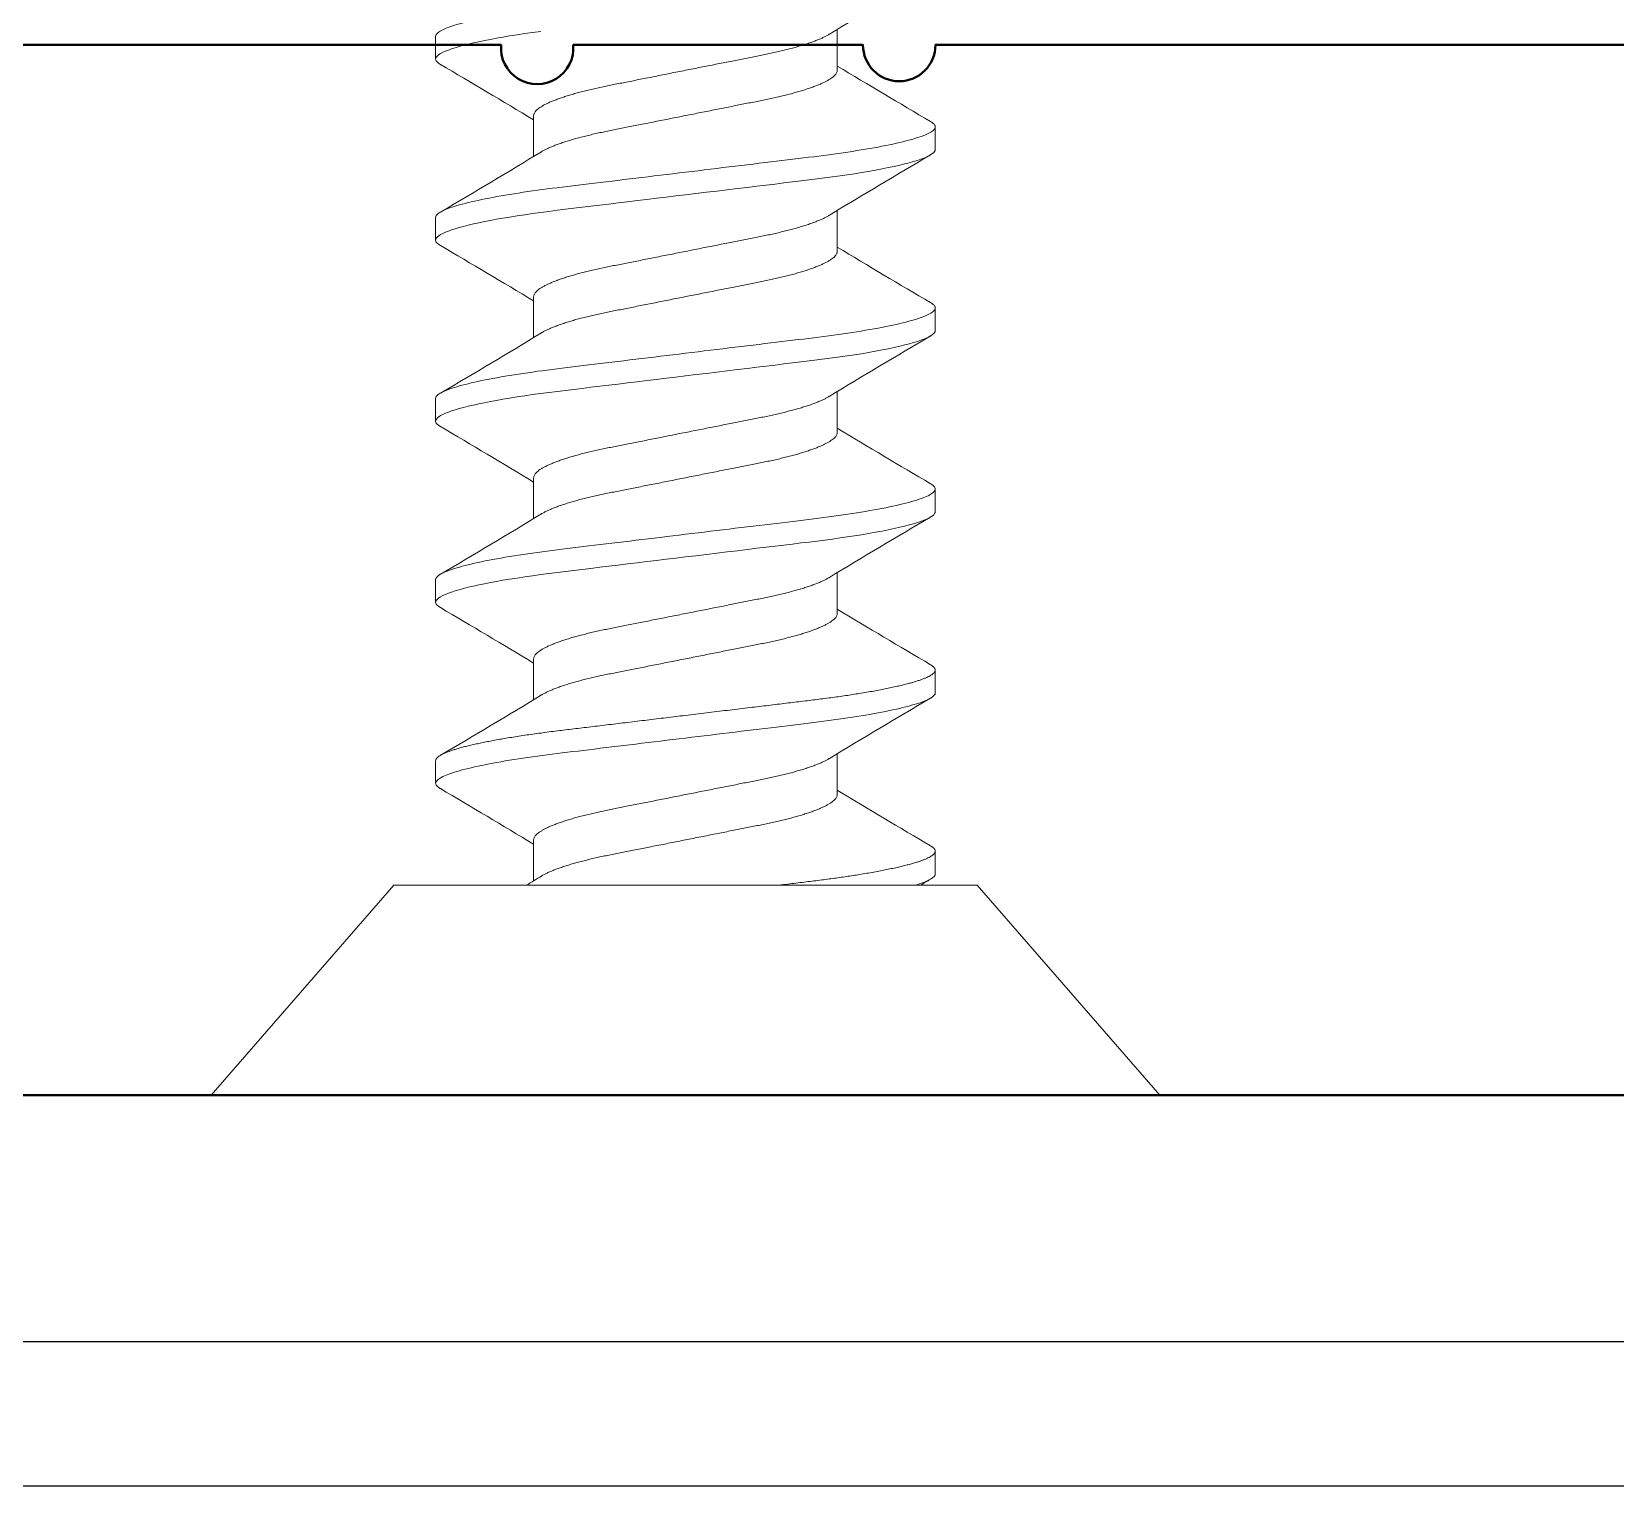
# Model space of a CAD drawing. Extents: x -26 to 91, y -47 to 75.
# Drawn here: x 52.6512 to 53.0886, y 63.5087 to 63.9104 of the extents above; entities that cross this region are included whole.
import ezdxf

# ---------------------------------------------------------------- set-up
doc = ezdxf.new("R2010")
doc.units = 0
doc.header["$MEASUREMENT"] = 0
doc.layers.get('0').update_dxf_attribs({"linetype": 'CONTINUOUS'})
for name, color, linetype in [('Ballons', 7, 'CONTINUOUS'), ('DIM', 7, 'CONTINUOUS'), ('MISC.', 7, 'CONTINUOUS')]:
    doc.layers.add(name, color=color, linetype=linetype)

# ---------------------------------------------------------------- blocks, each defined once
blk = doc.blocks.new('no 6 500')
at = {"color": 7, "linetype": 'Continuous', "lineweight": 15}
for p, q in [((56.45405, 21.48189), (56.39605, 21.53231)), ((56.39605, 21.53231), (56.39605, 21.27031)), ((56.45405, 21.48189), (56.45405, 21.32073)), ((56.48842, 21.47031), (56.48217, 21.47031)), ((56.53842, 21.47031), (56.53217, 21.47031)), ((56.58842, 21.47031), (56.58217, 21.47031)), ((56.63842, 21.47031), (56.63217, 21.47031)), ((56.68842, 21.47031), (56.68217, 21.47031)), ((56.46655, 21.44325), (56.45524, 21.44325)), ((56.51655, 21.44325), (56.50524, 21.44325)), ((56.56655, 21.44325), (56.55524, 21.44325)), ((56.61655, 21.44325), (56.60524, 21.44325)), ((56.66655, 21.44325), (56.65524, 21.44325)), ((56.47905, 21.35937), (56.49036, 21.35937)), ((56.52905, 21.35937), (56.54036, 21.35937)), ((56.57905, 21.35937), (56.59036, 21.35937)), ((56.62905, 21.35937), (56.64036, 21.35937)), ((56.67905, 21.35937), (56.69036, 21.35937)), ((56.45717, 21.33231), (56.46342, 21.33231)), ((56.50717, 21.33231), (56.51342, 21.33231)), ((56.55717, 21.33231), (56.56342, 21.33231)), ((56.60717, 21.33231), (56.61342, 21.33231)), ((56.65717, 21.33231), (56.66342, 21.33231)), ((56.39605, 21.27031), (56.45405, 21.32073))]:
    blk.add_line(p, q, dxfattribs=at)
at = {"color": 7, "linetype": 'Continuous', "lineweight": 15, "flags": 128}
for points in [[(56.53069, 21.46899), (56.53077, 21.46912), (56.53107, 21.46956), (56.53135, 21.46989), (56.53164, 21.47013), (56.53191, 21.47026), (56.53217, 21.47031), (56.53246, 21.47026), (56.53276, 21.47009), (56.53306, 21.46982), (56.53338, 21.46943), (56.5337, 21.46893), (56.53402, 21.46831), (56.53434, 21.46761), (56.53465, 21.46681), (56.53498, 21.46591), (56.5353, 21.46491), (56.53563, 21.4638), (56.53596, 21.46259), (56.53629, 21.46129), (56.53662, 21.45989), (56.53695, 21.4584), (56.53727, 21.45683), (56.53759, 21.4552), (56.53791, 21.45349), (56.53823, 21.45172), (56.53854, 21.44988), (56.53886, 21.44782), (56.53919, 21.4457), (56.5395, 21.44352), (56.53981, 21.44128), (56.54011, 21.43901), (56.5404, 21.43669), (56.54067, 21.43447), (56.54095, 21.43219), (56.54123, 21.42985), (56.54152, 21.42744), (56.54182, 21.42498), (56.54212, 21.42246), (56.54243, 21.4199), (56.54274, 21.4173), (56.54306, 21.41465), (56.54339, 21.41198), (56.54371, 21.40934), (56.54403, 21.40667), (56.54435, 21.40399), (56.54467, 21.40131), (56.54502, 21.39841), (56.54537, 21.39552), (56.54572, 21.39265), (56.54607, 21.3898), (56.54641, 21.38697), (56.54674, 21.38419), (56.54706, 21.3816), (56.54736, 21.37906), (56.54766, 21.37657), (56.54796, 21.37413), (56.54825, 21.37175), (56.54853, 21.36943), (56.5488, 21.36717), (56.54907, 21.36497), (56.54934, 21.36281), (56.54963, 21.36067), (56.54992, 21.35862), (56.55021, 21.35661), (56.55051, 21.35465), (56.55081, 21.35274), (56.55115, 21.35076), (56.55149, 21.34885), (56.55183, 21.34702), (56.55218, 21.34529), (56.55253, 21.34365), (56.55288, 21.34211), (56.55321, 21.34075), (56.55354, 21.33949), (56.55386, 21.33833), (56.55419, 21.33726), (56.55451, 21.3363), (56.55483, 21.33545), (56.55515, 21.33469), (56.55546, 21.33405), (56.55577, 21.3335), (56.55607, 21.33306), (56.55635, 21.33273), (56.55664, 21.3325), (56.55691, 21.33236), (56.55717, 21.33231), (56.55717, 21.33231)], [(56.58069, 21.46899), (56.58077, 21.46912), (56.58107, 21.46956), (56.58135, 21.46989), (56.58164, 21.47013), (56.58191, 21.47026), (56.58217, 21.47031), (56.58246, 21.47026), (56.58276, 21.47009), (56.58306, 21.46982), (56.58338, 21.46943), (56.5837, 21.46893), (56.58402, 21.46831), (56.58434, 21.46761), (56.58465, 21.46681), (56.58498, 21.46591), (56.5853, 21.46491), (56.58563, 21.4638), (56.58596, 21.46259), (56.58629, 21.46129), (56.58662, 21.45989), (56.58695, 21.4584), (56.58727, 21.45683), (56.58759, 21.4552), (56.58791, 21.45349), (56.58823, 21.45172), (56.58854, 21.44988), (56.58886, 21.44782), (56.58919, 21.4457), (56.5895, 21.44352), (56.58981, 21.44128), (56.59011, 21.43901), (56.5904, 21.43669), (56.59067, 21.43447), (56.59095, 21.43219), (56.59123, 21.42985), (56.59152, 21.42744), (56.59182, 21.42498), (56.59212, 21.42246), (56.59243, 21.4199), (56.59274, 21.4173), (56.59306, 21.41465), (56.59339, 21.41198), (56.59371, 21.40934), (56.59403, 21.40667), (56.59435, 21.40399), (56.59467, 21.40131), (56.59502, 21.39841), (56.59537, 21.39552), (56.59572, 21.39265), (56.59607, 21.3898), (56.59641, 21.38697), (56.59674, 21.38419), (56.59706, 21.3816), (56.59736, 21.37906), (56.59766, 21.37657), (56.59796, 21.37413), (56.59825, 21.37175), (56.59853, 21.36943), (56.5988, 21.36717), (56.59907, 21.36497), (56.59934, 21.36281), (56.59963, 21.36067), (56.59992, 21.35862), (56.60021, 21.35661), (56.60051, 21.35465), (56.60081, 21.35274), (56.60115, 21.35076), (56.60149, 21.34885), (56.60183, 21.34702), (56.60218, 21.34529), (56.60253, 21.34365), (56.60288, 21.34211), (56.60321, 21.34075), (56.60354, 21.33949), (56.60386, 21.33833), (56.60419, 21.33726), (56.60451, 21.3363), (56.60483, 21.33545), (56.60515, 21.33469), (56.60546, 21.33405), (56.60577, 21.3335), (56.60607, 21.33306), (56.60635, 21.33273), (56.60664, 21.3325), (56.60691, 21.33236), (56.60717, 21.33231), (56.60717, 21.33231)], [(56.63069, 21.46899), (56.63077, 21.46912), (56.63107, 21.46956), (56.63135, 21.46989), (56.63164, 21.47013), (56.63191, 21.47026), (56.63217, 21.47031), (56.63246, 21.47026), (56.63276, 21.47009), (56.63306, 21.46982), (56.63338, 21.46943), (56.6337, 21.46893), (56.63402, 21.46831), (56.63434, 21.46761), (56.63465, 21.46681), (56.63498, 21.46591), (56.6353, 21.46491), (56.63563, 21.4638), (56.63596, 21.46259), (56.63629, 21.46129), (56.63662, 21.45989), (56.63695, 21.4584), (56.63727, 21.45683), (56.63759, 21.4552), (56.63791, 21.45349), (56.63823, 21.45172), (56.63854, 21.44988), (56.63886, 21.44782), (56.63919, 21.4457), (56.6395, 21.44352), (56.63981, 21.44128), (56.64011, 21.43901), (56.6404, 21.43669), (56.64067, 21.43447), (56.64095, 21.43219), (56.64123, 21.42985), (56.64152, 21.42744), (56.64182, 21.42498), (56.64212, 21.42246), (56.64243, 21.4199), (56.64274, 21.4173), (56.64306, 21.41465), (56.64339, 21.41198), (56.64371, 21.40934), (56.64403, 21.40667), (56.64435, 21.40399), (56.64467, 21.40131), (56.64502, 21.39841), (56.64537, 21.39552), (56.64572, 21.39265), (56.64607, 21.3898), (56.64641, 21.38697), (56.64674, 21.38419), (56.64706, 21.3816), (56.64736, 21.37906), (56.64766, 21.37657), (56.64796, 21.37413), (56.64825, 21.37175), (56.64853, 21.36943), (56.6488, 21.36717), (56.64907, 21.36497), (56.64934, 21.36281), (56.64963, 21.36067), (56.64992, 21.35862), (56.65021, 21.35661), (56.65051, 21.35465), (56.65081, 21.35274), (56.65115, 21.35076), (56.65149, 21.34885), (56.65183, 21.34702), (56.65218, 21.34529), (56.65253, 21.34365), (56.65288, 21.34211), (56.65321, 21.34075), (56.65354, 21.33949), (56.65386, 21.33833), (56.65419, 21.33726), (56.65451, 21.3363), (56.65483, 21.33545), (56.65515, 21.33469), (56.65546, 21.33405), (56.65577, 21.3335), (56.65607, 21.33306), (56.65635, 21.33273), (56.65664, 21.3325), (56.65691, 21.33236), (56.65717, 21.33231), (56.65717, 21.33231)], [(56.68069, 21.46899), (56.68077, 21.46912), (56.68107, 21.46956), (56.68135, 21.46989), (56.68164, 21.47013), (56.68191, 21.47026), (56.68217, 21.47031), (56.68246, 21.47026), (56.68276, 21.47009), (56.68306, 21.46982), (56.68338, 21.46943), (56.6837, 21.46893), (56.68402, 21.46831), (56.68434, 21.46761), (56.68465, 21.46681), (56.68498, 21.46591), (56.6853, 21.46491), (56.68563, 21.4638), (56.68596, 21.46259), (56.68629, 21.46129), (56.68662, 21.45989), (56.68695, 21.4584), (56.68727, 21.45683), (56.68759, 21.4552), (56.68791, 21.45349), (56.68823, 21.45172), (56.68854, 21.44988), (56.68886, 21.44782), (56.68919, 21.4457), (56.6895, 21.44352), (56.68981, 21.44128)]]:
    blk.add_lwpolyline(points, dxfattribs=at)
at = {"color": 7, "linetype": 'Continuous', "lineweight": 15}
for centre, radius, start, end in [((54.38039, 22.70217), 2.43557, 328.87607, 329.58106), ((58.37888, 22.57666), 2.18978, 210.38664, 211.23816), ((54.41336, 22.71231), 2.45539, 328.87894, 329.57824), ((58.47328, 22.60314), 2.24147, 210.39645, 211.22834), ((54.54127, 22.66592), 2.36471, 328.86553, 329.59164), ((58.53687, 22.61125), 2.2573, 210.39938, 211.22542), ((54.59127, 22.66592), 2.36471, 328.86553, 329.59164), ((58.58684, 22.61123), 2.25726, 210.39936, 211.22541), ((54.64127, 22.66592), 2.36471, 328.86553, 329.59164), ((57.49369, 22.07287), 1.21442, 211.1207, 211.3502), ((58.50417, 20.1368), 2.36452, 148.86549, 149.59166), ((54.57227, 20.19945), 2.24153, 30.39647, 31.22833), ((58.63221, 20.09033), 2.45535, 148.87893, 149.57824), ((54.66686, 20.22605), 2.18961, 30.38661, 31.23819), ((58.60445, 20.13663), 2.36486, 148.86554, 149.59171), ((54.6587, 20.19136), 2.25734, 30.39929, 31.22542), ((58.65466, 20.13651), 2.3651, 148.86556, 149.59166), ((54.70892, 20.19149), 2.25708, 30.39925, 31.22547), ((58.70425, 20.13675), 2.36462, 148.86552, 149.59176), ((54.75848, 20.19123), 2.25759, 30.39934, 31.22538), ((52.80269, 19.18368), 4.23871, 30.47857, 30.52234)]:
    blk.add_arc(centre, radius, start, end, dxfattribs=at)
for points, knots in [([(56.48069, 21.46899), (56.48072, 21.46903), (56.48084, 21.46926), (56.48106, 21.46957), (56.48135, 21.46991), (56.48164, 21.47014), (56.48191, 21.47028), (56.48209, 21.4703), (56.48217, 21.47031)], [0, 0, 0, 0, 0.047812, 0.244109, 0.435482, 0.62533, 0.813538, 1, 1, 1, 1]), ([(56.48217, 21.47031), (56.48308, 21.47031), (56.48413, 21.46863), (56.48633, 21.46164), (56.48748, 21.45633), (56.48906, 21.44665), (56.48957, 21.44315), (56.49052, 21.43586), (56.49096, 21.43206), (56.49245, 21.41977), (56.49356, 21.41055), (56.49579, 21.39207), (56.4969, 21.38285), (56.49839, 21.37056), (56.49883, 21.36677), (56.49978, 21.35947), (56.50029, 21.35597), (56.50187, 21.34629), (56.50302, 21.34098), (56.50522, 21.33399), (56.50627, 21.33231), (56.50717, 21.33231)], [0, 0, 0, 0, 0.125, 0.125, 0.25, 0.25, 0.3125, 0.3125, 0.375, 0.375, 0.5, 0.5, 0.625, 0.625, 0.6875, 0.6875, 0.75, 0.75, 0.875, 0.875, 1, 1, 1, 1]), ([(56.48842, 21.47031), (56.48852, 21.4703), (56.48871, 21.47028), (56.48901, 21.47011), (56.48931, 21.46984), (56.48963, 21.46945), (56.48995, 21.46894), (56.49027, 21.46833), (56.49059, 21.46763), (56.4909, 21.46683), (56.49123, 21.46593), (56.49155, 21.46492), (56.49188, 21.46382), (56.49221, 21.46261), (56.49254, 21.46131), (56.49287, 21.45991), (56.4932, 21.45842), (56.49352, 21.45685), (56.49384, 21.45521), (56.49416, 21.45351), (56.49448, 21.45173), (56.49479, 21.44984), (56.49511, 21.44784), (56.49544, 21.44572), (56.49575, 21.44353), (56.49606, 21.4413), (56.49636, 21.43903), (56.49665, 21.43675), (56.49692, 21.43448), (56.4972, 21.43219), (56.49748, 21.42985), (56.49777, 21.42744), (56.49807, 21.42498), (56.49837, 21.42246), (56.49868, 21.4199), (56.49899, 21.41729), (56.49931, 21.41465), (56.49963, 21.412), (56.49996, 21.40934), (56.50028, 21.40667), (56.5006, 21.40399), (56.50093, 21.40124), (56.50127, 21.39841), (56.50162, 21.39552), (56.50197, 21.39265), (56.50232, 21.3898), (56.50266, 21.38697), (56.50299, 21.38424), (56.50331, 21.3816), (56.50361, 21.37906), (56.50391, 21.37657), (56.50421, 21.37413), (56.5045, 21.37175), (56.50478, 21.36943), (56.50505, 21.36717), (56.50532, 21.36496), (56.50559, 21.36279), (56.50588, 21.36067), (56.50617, 21.3586), (56.50646, 21.35659), (56.50676, 21.35463), (56.50707, 21.35268), (56.5074, 21.35074), (56.50774, 21.34883), (56.50808, 21.34701), (56.50843, 21.34527), (56.50878, 21.34363), (56.50912, 21.34212), (56.50946, 21.34074), (56.50979, 21.33948), (56.51011, 21.33831), (56.51044, 21.33725), (56.51076, 21.33629), (56.51108, 21.33543), (56.5114, 21.33468), (56.51171, 21.33403), (56.51202, 21.33349), (56.51231, 21.33305), (56.5126, 21.33272), (56.51289, 21.33248), (56.51316, 21.33234), (56.51343, 21.33229), (56.51371, 21.33235), (56.51401, 21.33251), (56.51431, 21.33279), (56.51461, 21.33315), (56.51481, 21.33348), (56.51491, 21.33363)], [0, 0, 0, 0, 0.011795, 0.023709, 0.035734, 0.047861, 0.060081, 0.072385, 0.084054, 0.09578, 0.107555, 0.119369, 0.131213, 0.143078, 0.154954, 0.166832, 0.178701, 0.190553, 0.202167, 0.213747, 0.225283, 0.236766, 0.2491, 0.261353, 0.273516, 0.28558, 0.297537, 0.309377, 0.320469, 0.331651, 0.342936, 0.354315, 0.365782, 0.37733, 0.388949, 0.400633, 0.412371, 0.424156, 0.435767, 0.447404, 0.45906, 0.470725, 0.483322, 0.495906, 0.508469, 0.520997, 0.53348, 0.545907, 0.557564, 0.569153, 0.580667, 0.592096, 0.603435, 0.614676, 0.625812, 0.636915, 0.648122, 0.659429, 0.670625, 0.681905, 0.69326, 0.704684, 0.717087, 0.729551, 0.742063, 0.754614, 0.767191, 0.779785, 0.791663, 0.803535, 0.815392, 0.827225, 0.839023, 0.850777, 0.86248, 0.874121, 0.885693, 0.897188, 0.908394, 0.919511, 0.930532, 0.94145, 0.953245, 0.965159, 0.977184, 0.989311, 1, 1, 1, 1]), ([(56.53842, 21.47031), (56.53933, 21.47031), (56.54038, 21.46863), (56.54258, 21.46164), (56.54373, 21.45633), (56.54531, 21.44665), (56.54582, 21.44315), (56.54677, 21.43586), (56.54721, 21.43206), (56.5487, 21.41977), (56.54981, 21.41055), (56.55204, 21.39207), (56.55315, 21.38285), (56.55464, 21.37056), (56.55508, 21.36677), (56.55603, 21.35947), (56.55654, 21.35597), (56.55812, 21.34629), (56.55927, 21.34098), (56.56147, 21.33399), (56.56252, 21.33231), (56.56342, 21.33231)], [0, 0, 0, 0, 0.125, 0.125, 0.25, 0.25, 0.3125, 0.3125, 0.375, 0.375, 0.5, 0.5, 0.625, 0.625, 0.6875, 0.6875, 0.75, 0.75, 0.875, 0.875, 1, 1, 1, 1]), ([(56.58842, 21.47031), (56.58933, 21.47031), (56.59038, 21.46863), (56.59258, 21.46164), (56.59373, 21.45633), (56.59531, 21.44665), (56.59582, 21.44315), (56.59677, 21.43586), (56.59721, 21.43206), (56.5987, 21.41977), (56.59981, 21.41055), (56.60204, 21.39207), (56.60315, 21.38285), (56.60464, 21.37056), (56.60508, 21.36677), (56.60603, 21.35947), (56.60654, 21.35597), (56.60812, 21.34629), (56.60927, 21.34098), (56.61147, 21.33399), (56.61252, 21.33231), (56.61342, 21.33231)], [0, 0, 0, 0, 0.125, 0.125, 0.25, 0.25, 0.3125, 0.3125, 0.375, 0.375, 0.5, 0.5, 0.625, 0.625, 0.6875, 0.6875, 0.75, 0.75, 0.875, 0.875, 1, 1, 1, 1]), ([(56.63842, 21.47031), (56.63933, 21.47031), (56.64038, 21.46863), (56.64258, 21.46164), (56.64373, 21.45633), (56.64531, 21.44665), (56.64582, 21.44315), (56.64677, 21.43586), (56.64721, 21.43206), (56.6487, 21.41977), (56.64981, 21.41055), (56.65204, 21.39207), (56.65315, 21.38285), (56.65464, 21.37056), (56.65508, 21.36677), (56.65603, 21.35947), (56.65654, 21.35597), (56.65812, 21.34629), (56.65927, 21.34098), (56.66147, 21.33399), (56.66252, 21.33231), (56.66342, 21.33231)], [0, 0, 0, 0, 0.125, 0.125, 0.25, 0.25, 0.3125, 0.3125, 0.375, 0.375, 0.5, 0.5, 0.625, 0.625, 0.6875, 0.6875, 0.75, 0.75, 0.875, 0.875, 1, 1, 1, 1]), ([(56.68842, 21.47031), (56.68933, 21.47031), (56.69038, 21.46863), (56.69258, 21.46164), (56.69373, 21.45633), (56.69531, 21.44665), (56.69582, 21.44315), (56.69677, 21.43586), (56.69721, 21.43206), (56.6987, 21.41977), (56.69981, 21.41055), (56.70204, 21.39207), (56.70315, 21.38285), (56.70464, 21.37056), (56.70508, 21.36677), (56.70603, 21.35947), (56.70654, 21.35597), (56.70812, 21.34629), (56.70927, 21.34098), (56.71147, 21.33399), (56.71252, 21.33231), (56.71342, 21.33231)], [0, 0, 0, 0, 0.125, 0.125, 0.25, 0.25, 0.3125, 0.3125, 0.375, 0.375, 0.5, 0.5, 0.625, 0.625, 0.6875, 0.6875, 0.75, 0.75, 0.875, 0.875, 1, 1, 1, 1]), ([(56.46655, 21.44325), (56.46666, 21.44324), (56.4669, 21.44322), (56.46726, 21.44307), (56.46763, 21.44283), (56.46801, 21.44249), (56.4684, 21.44205), (56.46879, 21.44151), (56.46919, 21.44087), (56.46959, 21.44014), (56.47001, 21.4393), (56.47042, 21.43836), (56.47084, 21.43732), (56.47126, 21.43619), (56.47168, 21.43497), (56.4721, 21.43367), (56.47251, 21.43229), (56.47291, 21.43085), (56.4733, 21.42934), (56.47369, 21.42778), (56.47406, 21.42617), (56.47443, 21.42452), (56.47477, 21.42284), (56.47511, 21.42112), (56.47546, 21.41937), (56.47582, 21.41756), (56.47619, 21.41568), (56.47658, 21.41374), (56.47698, 21.41174), (56.47738, 21.4097), (56.47779, 21.40763), (56.47821, 21.40554), (56.47863, 21.40343), (56.47905, 21.40131), (56.47947, 21.3992), (56.47989, 21.39709), (56.4803, 21.395), (56.48071, 21.39294), (56.48112, 21.39092), (56.48151, 21.38894), (56.48189, 21.38703), (56.48226, 21.38516), (56.48262, 21.38333), (56.48298, 21.38155), (56.48332, 21.37981), (56.48367, 21.37812), (56.48403, 21.37646), (56.48441, 21.37485), (56.4848, 21.37329), (56.48519, 21.37178), (56.48559, 21.37033), (56.486, 21.36896), (56.48641, 21.36766), (56.48683, 21.36644), (56.48725, 21.36532), (56.48766, 21.36429), (56.48808, 21.36336), (56.48848, 21.36253), (56.4888, 21.36194), (56.48898, 21.36166), (56.48902, 21.36159)], [0, 0, 0, 0, 0.0167587, 0.0337246, 0.050881, 0.0682095, 0.0856906, 0.102988, 0.1203919, 0.1378808, 0.1554324, 0.1733832, 0.1913512, 0.2093117, 0.2272402, 0.2451123, 0.2629042, 0.2805928, 0.2981177, 0.3154964, 0.3327089, 0.3497367, 0.3665623, 0.3829747, 0.39957, 0.4163549, 0.4333125, 0.4507754, 0.4683787, 0.4861011, 0.5039198, 0.5218115, 0.5397523, 0.5577176, 0.5756439, 0.5935456, 0.6113986, 0.6291791, 0.6468638, 0.6641179, 0.6812376, 0.6982037, 0.714998, 0.7319404, 0.7486903, 0.7655506, 0.7826141, 0.7998633, 0.8172795, 0.8348425, 0.8524924, 0.8702452, 0.888078, 0.905967, 0.9238882, 0.941497, 0.95909, 0.9766443, 0.9941369, 1, 1, 1, 1]), ([(56.51655, 21.44325), (56.51666, 21.44324), (56.5169, 21.44322), (56.51726, 21.44307), (56.51763, 21.44283), (56.51801, 21.44249), (56.5184, 21.44205), (56.51879, 21.44151), (56.51919, 21.44087), (56.51959, 21.44014), (56.52001, 21.4393), (56.52042, 21.43836), (56.52084, 21.43732), (56.52126, 21.43619), (56.52168, 21.43497), (56.5221, 21.43367), (56.52251, 21.43229), (56.52291, 21.43085), (56.5233, 21.42934), (56.52369, 21.42778), (56.52406, 21.42617), (56.52443, 21.42452), (56.52477, 21.42284), (56.52511, 21.42112), (56.52546, 21.41937), (56.52582, 21.41756), (56.52619, 21.41568), (56.52658, 21.41374), (56.52698, 21.41174), (56.52738, 21.4097), (56.52779, 21.40763), (56.52821, 21.40554), (56.52863, 21.40343), (56.52905, 21.40131), (56.52947, 21.3992), (56.52989, 21.39709), (56.5303, 21.395), (56.53071, 21.39294), (56.53112, 21.39092), (56.53151, 21.38894), (56.53189, 21.38703), (56.53226, 21.38516), (56.53262, 21.38333), (56.53298, 21.38155), (56.53332, 21.37981), (56.53367, 21.37812), (56.53403, 21.37646), (56.53441, 21.37485), (56.5348, 21.37329), (56.53519, 21.37178), (56.53559, 21.37033), (56.536, 21.36896), (56.53641, 21.36766), (56.53683, 21.36644), (56.53725, 21.36532), (56.53766, 21.36429), (56.53808, 21.36336), (56.53848, 21.36253), (56.5388, 21.36194), (56.53898, 21.36166), (56.53902, 21.36159)], [0, 0, 0, 0, 0.016759, 0.033725, 0.050881, 0.06821, 0.085691, 0.102989, 0.120393, 0.137881, 0.155433, 0.173384, 0.191352, 0.209313, 0.227241, 0.245113, 0.262906, 0.280594, 0.298119, 0.315498, 0.332711, 0.349738, 0.366564, 0.382977, 0.399572, 0.416357, 0.433315, 0.450778, 0.468381, 0.486104, 0.503922, 0.521814, 0.539755, 0.55772, 0.575647, 0.593549, 0.611402, 0.629182, 0.646867, 0.664121, 0.681241, 0.698207, 0.715002, 0.731944, 0.748694, 0.765554, 0.782618, 0.799867, 0.817284, 0.834847, 0.852497, 0.87025, 0.888082, 0.905972, 0.923893, 0.941502, 0.959095, 0.976649, 0.994142, 1, 1, 1, 1]), ([(56.56655, 21.44325), (56.56666, 21.44324), (56.5669, 21.44322), (56.56726, 21.44307), (56.56763, 21.44283), (56.56801, 21.44249), (56.5684, 21.44205), (56.56879, 21.44151), (56.56919, 21.44087), (56.56959, 21.44014), (56.57001, 21.4393), (56.57042, 21.43836), (56.57084, 21.43732), (56.57126, 21.43619), (56.57168, 21.43497), (56.5721, 21.43367), (56.57251, 21.43229), (56.57291, 21.43085), (56.5733, 21.42934), (56.57369, 21.42778), (56.57406, 21.42617), (56.57443, 21.42452), (56.57477, 21.42284), (56.57511, 21.42112), (56.57546, 21.41937), (56.57582, 21.41756), (56.57619, 21.41568), (56.57658, 21.41374), (56.57698, 21.41174), (56.57738, 21.4097), (56.57779, 21.40763), (56.57821, 21.40554), (56.57863, 21.40343), (56.57905, 21.40131), (56.57947, 21.3992), (56.57989, 21.39709), (56.5803, 21.395), (56.58071, 21.39294), (56.58112, 21.39092), (56.58151, 21.38894), (56.58189, 21.38703), (56.58226, 21.38516), (56.58262, 21.38333), (56.58298, 21.38155), (56.58332, 21.37981), (56.58367, 21.37812), (56.58403, 21.37646), (56.58441, 21.37485), (56.5848, 21.37329), (56.58519, 21.37178), (56.58559, 21.37033), (56.586, 21.36896), (56.58641, 21.36766), (56.58683, 21.36644), (56.58725, 21.36532), (56.58766, 21.36429), (56.58808, 21.36336), (56.58848, 21.36253), (56.5888, 21.36194), (56.58898, 21.36166), (56.58902, 21.36159)], [0, 0, 0, 0, 0.016759, 0.033724, 0.050881, 0.068209, 0.08569, 0.102987, 0.120391, 0.13788, 0.155431, 0.173382, 0.19135, 0.20931, 0.227238, 0.24511, 0.262902, 0.28059, 0.298115, 0.315494, 0.332706, 0.349734, 0.366559, 0.382971, 0.399567, 0.416351, 0.433309, 0.450771, 0.468375, 0.486097, 0.503915, 0.521807, 0.539747, 0.557713, 0.575639, 0.59354, 0.611393, 0.629174, 0.646858, 0.664112, 0.681232, 0.698198, 0.714992, 0.731934, 0.748684, 0.765544, 0.782607, 0.799856, 0.817272, 0.834835, 0.852485, 0.870238, 0.88807, 0.905959, 0.92388, 0.941489, 0.959082, 0.976636, 0.994128, 1, 1, 1, 1]), ([(56.61655, 21.44325), (56.61666, 21.44324), (56.6169, 21.44322), (56.61726, 21.44307), (56.61763, 21.44283), (56.61801, 21.44249), (56.6184, 21.44205), (56.61879, 21.44151), (56.61919, 21.44087), (56.61959, 21.44014), (56.62001, 21.4393), (56.62042, 21.43836), (56.62084, 21.43732), (56.62126, 21.43619), (56.62168, 21.43497), (56.6221, 21.43367), (56.62251, 21.43229), (56.62291, 21.43085), (56.6233, 21.42934), (56.62369, 21.42778), (56.62406, 21.42617), (56.62443, 21.42452), (56.62477, 21.42284), (56.62511, 21.42112), (56.62546, 21.41937), (56.62582, 21.41756), (56.62619, 21.41568), (56.62658, 21.41374), (56.62698, 21.41174), (56.62738, 21.4097), (56.62779, 21.40763), (56.62821, 21.40554), (56.62863, 21.40343), (56.62905, 21.40131), (56.62947, 21.3992), (56.62989, 21.39709), (56.6303, 21.395), (56.63071, 21.39294), (56.63112, 21.39092), (56.63151, 21.38894), (56.63189, 21.38703), (56.63226, 21.38516), (56.63262, 21.38333), (56.63298, 21.38155), (56.63332, 21.37981), (56.63367, 21.37812), (56.63403, 21.37646), (56.63441, 21.37485), (56.6348, 21.37329), (56.63519, 21.37178), (56.63559, 21.37033), (56.636, 21.36896), (56.63641, 21.36766), (56.63683, 21.36644), (56.63725, 21.36532), (56.63766, 21.36429), (56.63808, 21.36336), (56.63848, 21.36253), (56.6388, 21.36194), (56.63898, 21.36166), (56.63902, 21.36159)], [0, 0, 0, 0, 0.016759, 0.033724, 0.050881, 0.068209, 0.08569, 0.102987, 0.120391, 0.13788, 0.155431, 0.173382, 0.19135, 0.20931, 0.227238, 0.24511, 0.262902, 0.28059, 0.298115, 0.315494, 0.332706, 0.349734, 0.366559, 0.382971, 0.399566, 0.416351, 0.433309, 0.450771, 0.468375, 0.486097, 0.503915, 0.521807, 0.539747, 0.557713, 0.575639, 0.59354, 0.611393, 0.629174, 0.646858, 0.664112, 0.681232, 0.698198, 0.714992, 0.731934, 0.748684, 0.765544, 0.782607, 0.799856, 0.817272, 0.834835, 0.852485, 0.870238, 0.88807, 0.905959, 0.92388, 0.941489, 0.959082, 0.976636, 0.994128, 1, 1, 1, 1]), ([(56.66655, 21.44325), (56.66666, 21.44324), (56.6669, 21.44322), (56.66726, 21.44307), (56.66763, 21.44283), (56.66801, 21.44249), (56.6684, 21.44205), (56.66879, 21.44151), (56.66919, 21.44087), (56.66959, 21.44014), (56.67001, 21.4393), (56.67042, 21.43836), (56.67084, 21.43732), (56.67126, 21.43619), (56.67168, 21.43497), (56.6721, 21.43367), (56.67251, 21.43229), (56.67291, 21.43085), (56.6733, 21.42934), (56.67369, 21.42778), (56.67406, 21.42617), (56.67443, 21.42452), (56.67477, 21.42284), (56.67511, 21.42112), (56.67546, 21.41937), (56.67582, 21.41756), (56.67619, 21.41568), (56.67658, 21.41374), (56.67698, 21.41174), (56.67738, 21.4097), (56.67779, 21.40763), (56.67821, 21.40554), (56.67863, 21.40343), (56.67905, 21.40131), (56.67947, 21.3992), (56.67989, 21.39709), (56.6803, 21.395), (56.68071, 21.39294), (56.68112, 21.39092), (56.68151, 21.38894), (56.68189, 21.38703), (56.68226, 21.38516), (56.68262, 21.38333), (56.68298, 21.38155), (56.68332, 21.37981), (56.68367, 21.37812), (56.68403, 21.37646), (56.68441, 21.37485), (56.6848, 21.37329), (56.68519, 21.37178), (56.68559, 21.37033), (56.686, 21.36896), (56.68641, 21.36766), (56.68683, 21.36644), (56.68725, 21.36532), (56.68766, 21.36429), (56.68808, 21.36336), (56.68848, 21.36253), (56.6888, 21.36194), (56.68898, 21.36166), (56.68902, 21.36159)], [0, 0, 0, 0, 0.016759, 0.033724, 0.050881, 0.068209, 0.08569, 0.102987, 0.120391, 0.13788, 0.155431, 0.173382, 0.19135, 0.20931, 0.227238, 0.24511, 0.262902, 0.28059, 0.298115, 0.315494, 0.332706, 0.349734, 0.366559, 0.382971, 0.399566, 0.416351, 0.433309, 0.450771, 0.468375, 0.486097, 0.503915, 0.521807, 0.539747, 0.557713, 0.575639, 0.59354, 0.611393, 0.629174, 0.646858, 0.664112, 0.681232, 0.698198, 0.714992, 0.731934, 0.748684, 0.765544, 0.782607, 0.799856, 0.817272, 0.834835, 0.852485, 0.870238, 0.88807, 0.905959, 0.92388, 0.941489, 0.959082, 0.976636, 0.994128, 1, 1, 1, 1]), ([(56.45658, 21.44104), (56.45661, 21.44098), (56.45679, 21.44071), (56.45709, 21.44013), (56.45751, 21.4393), (56.45792, 21.43836), (56.45834, 21.43732), (56.45876, 21.43619), (56.45918, 21.43497), (56.4596, 21.43367), (56.46001, 21.43229), (56.46041, 21.43085), (56.4608, 21.42934), (56.46119, 21.42778), (56.46156, 21.42617), (56.46193, 21.42452), (56.46227, 21.42284), (56.46261, 21.42112), (56.46296, 21.41937), (56.46332, 21.41756), (56.46369, 21.41568), (56.46408, 21.41374), (56.46448, 21.41174), (56.46488, 21.4097), (56.46529, 21.40763), (56.46571, 21.40554), (56.46613, 21.40343), (56.46655, 21.40131), (56.46697, 21.3992), (56.46739, 21.39709), (56.4678, 21.395), (56.46821, 21.39294), (56.46862, 21.39092), (56.46901, 21.38894), (56.46939, 21.38703), (56.46976, 21.38516), (56.47012, 21.38333), (56.47048, 21.38155), (56.47082, 21.37981), (56.47117, 21.37812), (56.47153, 21.37646), (56.47191, 21.37485), (56.4723, 21.37329), (56.47269, 21.37178), (56.47309, 21.37033), (56.4735, 21.36896), (56.47391, 21.36766), (56.47433, 21.36644), (56.47475, 21.36532), (56.47516, 21.36429), (56.47558, 21.36336), (56.47598, 21.36253), (56.47639, 21.36178), (56.4768, 21.36113), (56.4772, 21.36058), (56.47759, 21.36014), (56.47797, 21.35979), (56.47834, 21.35955), (56.4787, 21.3594), (56.47893, 21.35938), (56.47905, 21.35937)], [0, 0, 0, 0, 0.0049672, 0.0224558, 0.0400072, 0.0579579, 0.0759257, 0.093886, 0.1118143, 0.1296862, 0.1474779, 0.1651664, 0.182691, 0.2000695, 0.2172819, 0.2343095, 0.2511349, 0.2675471, 0.2841423, 0.300927, 0.3178845, 0.3353471, 0.3529503, 0.3706724, 0.3884909, 0.4063825, 0.4243231, 0.4422882, 0.4602143, 0.4781158, 0.4959687, 0.513749, 0.5314335, 0.5486874, 0.5658069, 0.5827728, 0.5995669, 0.6165091, 0.6332588, 0.650119, 0.6671823, 0.6844313, 0.7018473, 0.7194101, 0.7370599, 0.7548125, 0.7726451, 0.7905339, 0.8084549, 0.8260635, 0.8436564, 0.8612104, 0.8787029, 0.8964658, 0.9141184, 0.931639, 0.9490064, 0.9662011, 0.9832046, 1, 1, 1, 1]), ([(56.50658, 21.44104), (56.50661, 21.44098), (56.50679, 21.44071), (56.50709, 21.44013), (56.50751, 21.4393), (56.50792, 21.43836), (56.50834, 21.43732), (56.50876, 21.43619), (56.50918, 21.43497), (56.5096, 21.43367), (56.51001, 21.43229), (56.51041, 21.43085), (56.5108, 21.42934), (56.51119, 21.42778), (56.51156, 21.42617), (56.51193, 21.42452), (56.51227, 21.42284), (56.51261, 21.42112), (56.51296, 21.41937), (56.51332, 21.41756), (56.51369, 21.41568), (56.51408, 21.41374), (56.51448, 21.41174), (56.51488, 21.4097), (56.51529, 21.40763), (56.51571, 21.40554), (56.51613, 21.40343), (56.51655, 21.40131), (56.51697, 21.3992), (56.51739, 21.39709), (56.5178, 21.395), (56.51821, 21.39294), (56.51862, 21.39092), (56.51901, 21.38894), (56.51939, 21.38703), (56.51976, 21.38516), (56.52012, 21.38333), (56.52048, 21.38155), (56.52082, 21.37981), (56.52117, 21.37812), (56.52153, 21.37646), (56.52191, 21.37485), (56.5223, 21.37329), (56.52269, 21.37178), (56.52309, 21.37033), (56.5235, 21.36896), (56.52391, 21.36766), (56.52433, 21.36644), (56.52475, 21.36532), (56.52516, 21.36429), (56.52558, 21.36336), (56.52598, 21.36253), (56.52639, 21.36178), (56.5268, 21.36113), (56.5272, 21.36058), (56.52759, 21.36014), (56.52797, 21.35979), (56.52834, 21.35955), (56.5287, 21.3594), (56.52893, 21.35938), (56.52905, 21.35937)], [0, 0, 0, 0, 0.004953, 0.022442, 0.039994, 0.057945, 0.075913, 0.093873, 0.111802, 0.129674, 0.147466, 0.165155, 0.18268, 0.200059, 0.217271, 0.234299, 0.251125, 0.267537, 0.284132, 0.300917, 0.317875, 0.335338, 0.352941, 0.370664, 0.388483, 0.406374, 0.424315, 0.442281, 0.460207, 0.478109, 0.495962, 0.513742, 0.531427, 0.548681, 0.565801, 0.582767, 0.599561, 0.616504, 0.633254, 0.650114, 0.667178, 0.684427, 0.701843, 0.719406, 0.737056, 0.754809, 0.772642, 0.790531, 0.808452, 0.826061, 0.843654, 0.861209, 0.878701, 0.896464, 0.914117, 0.931638, 0.949006, 0.966201, 0.983204, 1, 1, 1, 1]), ([(56.55658, 21.44104), (56.55661, 21.44098), (56.55679, 21.44071), (56.55709, 21.44013), (56.55751, 21.4393), (56.55792, 21.43836), (56.55834, 21.43732), (56.55876, 21.43619), (56.55918, 21.43497), (56.5596, 21.43367), (56.56001, 21.43229), (56.56041, 21.43085), (56.5608, 21.42934), (56.56119, 21.42778), (56.56156, 21.42617), (56.56193, 21.42452), (56.56227, 21.42284), (56.56261, 21.42112), (56.56296, 21.41937), (56.56332, 21.41756), (56.56369, 21.41568), (56.56408, 21.41374), (56.56448, 21.41174), (56.56488, 21.4097), (56.56529, 21.40763), (56.56571, 21.40554), (56.56613, 21.40343), (56.56655, 21.40131), (56.56697, 21.3992), (56.56739, 21.39709), (56.5678, 21.395), (56.56821, 21.39294), (56.56862, 21.39092), (56.56901, 21.38894), (56.56939, 21.38703), (56.56976, 21.38516), (56.57012, 21.38333), (56.57048, 21.38155), (56.57082, 21.37981), (56.57117, 21.37812), (56.57153, 21.37646), (56.57191, 21.37485), (56.5723, 21.37329), (56.57269, 21.37178), (56.57309, 21.37033), (56.5735, 21.36896), (56.57391, 21.36766), (56.57433, 21.36644), (56.57475, 21.36532), (56.57516, 21.36429), (56.57558, 21.36336), (56.57598, 21.36253), (56.57639, 21.36178), (56.5768, 21.36113), (56.5772, 21.36058), (56.57759, 21.36014), (56.57797, 21.35979), (56.57834, 21.35955), (56.5787, 21.3594), (56.57893, 21.35938), (56.57905, 21.35937)], [0, 0, 0, 0, 0.004958, 0.022447, 0.039999, 0.05795, 0.075918, 0.093878, 0.111806, 0.129679, 0.14747, 0.165159, 0.182684, 0.200062, 0.217275, 0.234303, 0.251128, 0.267541, 0.284136, 0.300921, 0.317878, 0.335341, 0.352945, 0.370667, 0.388486, 0.406377, 0.424318, 0.442283, 0.46021, 0.478111, 0.495964, 0.513745, 0.531429, 0.548683, 0.565803, 0.582769, 0.599563, 0.616506, 0.633256, 0.650116, 0.667179, 0.684429, 0.701845, 0.719408, 0.737058, 0.75481, 0.772643, 0.790532, 0.808453, 0.826062, 0.843655, 0.861209, 0.878702, 0.896465, 0.914118, 0.931638, 0.949006, 0.966201, 0.983204, 1, 1, 1, 1]), ([(56.60658, 21.44104), (56.60661, 21.44098), (56.60679, 21.44071), (56.60709, 21.44013), (56.60751, 21.4393), (56.60792, 21.43836), (56.60834, 21.43732), (56.60876, 21.43619), (56.60918, 21.43497), (56.6096, 21.43367), (56.61001, 21.43229), (56.61041, 21.43085), (56.6108, 21.42934), (56.61119, 21.42778), (56.61156, 21.42617), (56.61193, 21.42452), (56.61227, 21.42284), (56.61261, 21.42112), (56.61296, 21.41937), (56.61332, 21.41756), (56.61369, 21.41568), (56.61408, 21.41374), (56.61448, 21.41174), (56.61488, 21.4097), (56.61529, 21.40763), (56.61571, 21.40554), (56.61613, 21.40343), (56.61655, 21.40131), (56.61697, 21.3992), (56.61739, 21.39709), (56.6178, 21.395), (56.61821, 21.39294), (56.61862, 21.39092), (56.61901, 21.38894), (56.61939, 21.38703), (56.61976, 21.38516), (56.62012, 21.38333), (56.62048, 21.38155), (56.62082, 21.37981), (56.62117, 21.37812), (56.62153, 21.37646), (56.62191, 21.37485), (56.6223, 21.37329), (56.62269, 21.37178), (56.62309, 21.37033), (56.6235, 21.36896), (56.62391, 21.36766), (56.62433, 21.36644), (56.62475, 21.36532), (56.62516, 21.36429), (56.62558, 21.36336), (56.62598, 21.36253), (56.62639, 21.36178), (56.6268, 21.36113), (56.6272, 21.36058), (56.62759, 21.36014), (56.62797, 21.35979), (56.62834, 21.35955), (56.6287, 21.3594), (56.62893, 21.35938), (56.62905, 21.35937)], [0, 0, 0, 0, 0.004966, 0.022455, 0.040006, 0.057957, 0.075925, 0.093885, 0.111813, 0.129685, 0.147477, 0.165166, 0.18269, 0.200069, 0.217281, 0.234309, 0.251134, 0.267546, 0.284142, 0.300926, 0.317884, 0.335347, 0.35295, 0.370672, 0.38849, 0.406382, 0.424323, 0.442288, 0.460214, 0.478115, 0.495968, 0.513749, 0.531433, 0.548687, 0.565807, 0.582772, 0.599567, 0.616509, 0.633258, 0.650119, 0.667182, 0.684431, 0.701847, 0.71941, 0.73706, 0.754812, 0.772645, 0.790534, 0.808455, 0.826063, 0.843656, 0.86121, 0.878703, 0.896466, 0.914118, 0.931639, 0.949006, 0.966201, 0.983205, 1, 1, 1, 1]), ([(56.65658, 21.44104), (56.65661, 21.44098), (56.65679, 21.44071), (56.65709, 21.44013), (56.65751, 21.4393), (56.65792, 21.43836), (56.65834, 21.43732), (56.65876, 21.43619), (56.65918, 21.43497), (56.6596, 21.43367), (56.66001, 21.43229), (56.66041, 21.43085), (56.6608, 21.42934), (56.66119, 21.42778), (56.66156, 21.42617), (56.66193, 21.42452), (56.66227, 21.42284), (56.66261, 21.42112), (56.66296, 21.41937), (56.66332, 21.41756), (56.66369, 21.41568), (56.66408, 21.41374), (56.66448, 21.41174), (56.66488, 21.4097), (56.66529, 21.40763), (56.66571, 21.40554), (56.66613, 21.40343), (56.66655, 21.40131), (56.66697, 21.3992), (56.66739, 21.39709), (56.6678, 21.395), (56.66821, 21.39294), (56.66862, 21.39092), (56.66901, 21.38894), (56.66939, 21.38703), (56.66976, 21.38516), (56.67012, 21.38333), (56.67048, 21.38155), (56.67082, 21.37981), (56.67117, 21.37812), (56.67153, 21.37646), (56.67191, 21.37485), (56.6723, 21.37329), (56.67269, 21.37178), (56.67309, 21.37033), (56.6735, 21.36896), (56.67391, 21.36766), (56.67433, 21.36644), (56.67475, 21.36532), (56.67516, 21.36429), (56.67558, 21.36336), (56.67598, 21.36253), (56.67639, 21.36178), (56.6768, 21.36113), (56.6772, 21.36058), (56.67759, 21.36014), (56.67797, 21.35979), (56.67834, 21.35955), (56.6787, 21.3594), (56.67893, 21.35938), (56.67905, 21.35937)], [0, 0, 0, 0, 0.004966, 0.022455, 0.040006, 0.057957, 0.075925, 0.093885, 0.111813, 0.129685, 0.147477, 0.165166, 0.18269, 0.200069, 0.217281, 0.234309, 0.251134, 0.267546, 0.284142, 0.300926, 0.317884, 0.335347, 0.35295, 0.370672, 0.38849, 0.406382, 0.424323, 0.442288, 0.460214, 0.478115, 0.495968, 0.513749, 0.531433, 0.548687, 0.565807, 0.582772, 0.599567, 0.616509, 0.633259, 0.650119, 0.667182, 0.684431, 0.701847, 0.71941, 0.73706, 0.754812, 0.772645, 0.790534, 0.808455, 0.826063, 0.843656, 0.86121, 0.878703, 0.896466, 0.914118, 0.931639, 0.949006, 0.966201, 0.983205, 1, 1, 1, 1]), ([(56.45405, 21.37544), (56.45415, 21.37465), (56.45433, 21.37308), (56.45461, 21.37078), (56.45488, 21.36854), (56.45515, 21.36635), (56.45541, 21.36421), (56.45568, 21.36214), (56.45595, 21.36014), (56.45622, 21.35822), (56.4565, 21.35635), (56.45678, 21.35451), (56.45708, 21.35264), (56.4574, 21.35074), (56.45774, 21.34883), (56.45808, 21.34701), (56.45843, 21.34527), (56.45878, 21.34363), (56.45912, 21.34212), (56.45946, 21.34074), (56.45979, 21.33948), (56.46011, 21.33831), (56.46044, 21.33725), (56.46076, 21.33629), (56.46108, 21.33543), (56.4614, 21.33468), (56.46171, 21.33403), (56.46202, 21.33349), (56.46231, 21.33305), (56.4626, 21.33272), (56.46289, 21.33248), (56.46316, 21.33234), (56.46343, 21.33229), (56.46371, 21.33235), (56.46401, 21.33251), (56.46431, 21.33279), (56.46461, 21.33315), (56.46481, 21.33348), (56.46491, 21.33363)], [0, 0, 0, 0, 0.026874, 0.053531, 0.079955, 0.106143, 0.132425, 0.158948, 0.184163, 0.209567, 0.235144, 0.26088, 0.28676, 0.316716, 0.346817, 0.377036, 0.407348, 0.437725, 0.46814, 0.496827, 0.5255, 0.554137, 0.582713, 0.611207, 0.639597, 0.66786, 0.695976, 0.723924, 0.751684, 0.778749, 0.805597, 0.832214, 0.858584, 0.887071, 0.915845, 0.944886, 0.974174, 1, 1, 1, 1]), ([(56.56342, 21.33231), (56.56352, 21.33232), (56.56371, 21.33234), (56.56401, 21.33251), (56.56431, 21.33279), (56.56461, 21.33315), (56.56481, 21.33348), (56.5649, 21.33363)], [0, 0, 0, 0, 0.201712, 0.405454, 0.611089, 0.818473, 1, 1, 1, 1]), ([(56.61342, 21.33231), (56.61352, 21.33232), (56.61371, 21.33234), (56.61401, 21.33251), (56.61431, 21.33279), (56.61461, 21.33315), (56.61481, 21.33348), (56.6149, 21.33363)], [0, 0, 0, 0, 0.201712, 0.405454, 0.611089, 0.818473, 1, 1, 1, 1]), ([(56.66342, 21.33231), (56.66352, 21.33232), (56.66371, 21.33234), (56.66401, 21.33251), (56.66431, 21.33279), (56.66461, 21.33315), (56.66481, 21.33348), (56.6649, 21.33363)], [0, 0, 0, 0, 0.2017122, 0.4054536, 0.6110887, 0.8184728, 1, 1, 1, 1])]:
    blk.add_open_spline(points, degree=3, knots=knots, dxfattribs=at)
blk.add_open_spline([(56.45405, 21.33771), (56.45518, 21.33406), (56.45625, 21.33231), (56.45717, 21.33231)], degree=3, dxfattribs=at)

msp = doc.modelspace()

# ---------------------------------------------------------------- linework, layer by layer
at = {"layer": 'DIM', "color": 5, "lineweight": 40}
msp.add_lwpolyline([(51.55179, 63.61671), (53.33979, 63.61671, 0.414214), (53.37079, 63.64771), (53.37079, 63.87571, 0.414214), (53.33979, 63.90671), (52.90079, 63.90671, -1), (52.88079, 63.90671), (52.80076, 63.90671, -1.086283), (52.78083, 63.90671), (52.36179, 63.90671, 0.414214)], format="xyb", dxfattribs=at)
at = {"layer": 'MISC.'}
msp.add_lwpolyline([(54.40079, 63.54871), (54.40079, 63.50871), (49.86079, 63.50871), (49.86079, 64.04871), (49.90079, 64.04871), (49.90079, 63.54871)], close=True, dxfattribs=at)

# ---------------------------------------------------------------- block references
at = {"layer": 'Ballons', "rotation": 90}
msp.add_blockref('no 6 500', (74.23307, 7.22066), dxfattribs=at)

doc.saveas('drawing.dxf')
